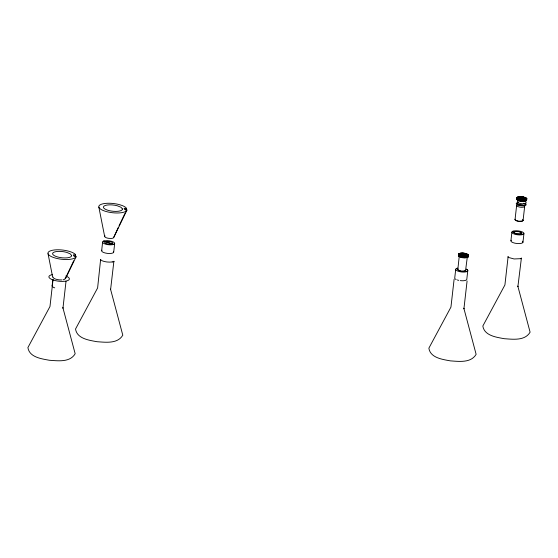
<?xml version="1.0" encoding="UTF-8"?>
<svg xmlns="http://www.w3.org/2000/svg" width="558" height="558" viewBox="0 0 558 558"><rect width="100%" height="100%" fill="white"/><g stroke="black" fill="none" stroke-linecap="round" stroke-linejoin="round"><path stroke-width="0.84" d="M508.087 256.931L504.913 284.964L482.837 326.025C484.316 335.749 496.411 337.241 504.299 338.706C512.942 339.278 524.938 341.036 530.1 332.177L517.817 286.087L517.894 286.652L521.395 258.061L520.893 258.752L521.5 258.221M125.696 210.066L126.415 208.476L124.134 208.329L124.483 209.438L126.757 209.592L126.889 210.268L113.637 237.61A4.45 1.451 6.5 0 1 110.819 238.468L108.496 238.308A4.61 1.5 6.5 0 1 104.967 237.011L104.709 236.222A4.45 1.451 6.5 0 1 105.037 235.888M113.637 237.61L118.345 227.357M65.467 278.679L76.069 256.806L75.937 256.129L73.656 255.976L73.314 254.866L75.588 255.013L74.87 256.603M52.131 285.787L52.85 279.467M53.045 279.544L49.976 306.523L27.9 347.585C29.379 357.308 41.473 358.794 49.362 360.266C58.004 360.838 70.001 362.588 75.163 353.737L62.88 307.639L62.956 308.211L66.025 281.232M101.654 250.661L102.644 241.97M103.711 241.098L113.637 244.397L103.69 241.105L104.751 240.826A6.075 1.974 6.5 0 1 114.481 242.828A6.075 1.974 6.5 0 1 107.659 244.627A6.075 1.974 6.5 0 1 103.69 241.133M113.692 252.202L114.683 243.539M454.107 279.3L450.941 307.116L428.865 348.185C430.344 357.908 442.438 359.394 450.327 360.866C458.969 361.438 470.966 363.188 476.127 354.33L463.844 308.239L463.921 308.811L467.088 280.988M454.742 277.919L455.733 269.228M466.349 269.172A6.075 1.974 6.5 0 1 466.056 271.83A6.075 1.974 6.5 0 1 457.909 271.139A6.075 1.974 6.5 0 1 456.779 268.363L457.832 268.084M458.397 255.494L458.822 253.744C461.808 252.495 465.916 252.851 468.42 254.971L468.064 257.154C465.072 258.403 460.964 258.04 458.46 255.927L458.669 255.097M458.46 255.927L458.822 253.744M458.864 256.373L458.55 254.134L461.375 253.067L461.222 254.427L459.262 254.776L459.415 253.423M465.532 270.839L461.396 271.286L457.783 269.821L459.353 255.355M459.569 256.806L459.722 255.445L465.191 253.395L465.03 254.748L466.195 255.062M460.134 254.546L460.287 253.192M460.538 257.189L460.692 255.836L466.349 253.702M461.696 257.503L461.85 256.143L467.311 254.092M461.222 254.427L462.463 254.42L462.617 253.06L458.62 254.567M462.966 257.726L463.126 256.366L468.022 254.518L468.336 256.764M465.03 254.748L463.761 254.532L463.914 253.172L459.018 255.013C461.717 256.52 465.344 257.085 468.218 255.794L468.49 255.404L460.817 253.13M464.27 257.831L464.423 256.478L468.42 254.971L468.267 256.331M465.505 257.824L465.658 256.471L468.49 255.404M466.6 257.705L466.753 256.345L458.683 253.939M457.741 269.486L458.69 270.546L460.406 271.111L463.475 271.369L465.539 270.825L467.276 257.217M467.471 257.475L467.625 256.115L459.115 253.583M468.064 257.154L468.218 255.794L459.834 253.311M467.764 270.797L466.781 279.46A6.075 1.974 6.5 0 1 460.28 280.625M510.919 240.749L511.909 232.058M516.729 199.073L517.154 197.323C520.147 196.074 524.255 196.437 526.759 198.55L526.396 200.734C523.411 201.982 519.303 201.619 516.799 199.506L517.154 197.323M516.799 199.506L516.882 197.713L519.714 196.646L519.561 198.006L517.594 198.355L517.747 197.002M517.196 199.952L516.952 198.146L520.949 196.639L520.795 197.999L519.561 198.006M524.673 206.418A4.045 1.318 6.5 0 1 518.382 206.76A4.045 1.318 6.5 0 1 518.933 204.535A4.045 1.318 6.5 0 1 524.673 206.418L523.062 220.543L521.639 221.31L518.696 221.317L515.969 220.57L515.041 219.517L516.652 205.393M517.908 200.385L518.061 199.025L523.523 196.974L523.369 198.327L526.201 199.457L526.668 200.343M518.466 198.132L518.619 196.772M518.87 200.768L519.024 199.415L524.68 197.288L524.527 198.641M520.028 201.082L520.189 199.729L525.65 197.671L525.496 199.032M521.305 201.305L521.458 199.945L526.354 198.104L526.201 199.457M523.369 198.327L522.1 198.111L522.253 196.751L517.357 198.599C520.049 200.099 523.676 200.671 526.55 199.373L526.822 198.983L519.156 196.709M522.602 201.417L522.755 200.057L526.759 198.55L526.606 199.91M523.843 201.41L523.997 200.05L526.822 198.983M524.932 201.285L525.085 199.924M525.803 201.054L525.957 199.694L517.454 197.162M526.396 200.734L526.55 199.373L518.166 196.89M522.895 234.493L521.242 233.914L516.548 233.935L513.96 232.651L514.141 232.002L515.32 231.556L519.275 231.716L521.556 232.63L521.716 233.656L519.658 234.2L516.582 233.941L514.867 233.377L513.918 232.316M522.958 242.291L523.941 233.628M113.867 261.423L110.589 289.658L110.512 289.086L122.795 335.177C117.633 344.035 105.643 342.284 96.994 341.712C89.106 340.24 77.011 338.755 75.532 329.032L97.608 287.97L100.6 259.721M65.698 277.751L73.74 260.76M119.077 225.809L124.929 213.449M125.662 211.907L126.757 209.592M515.041 219.517L515.264 219.203L515.097 219.866L515.99 220.577L518.731 221.317L522.365 221.121L523.062 220.543L522.7 219.845L523.062 220.543M113.965 261.235L113.595 261.758L113.853 261.444M465.539 270.825L465.707 270.163L465.763 270.511M513.918 232.302C516.087 230.705 519.868 231.333 521.89 233L521.221 233.928M113.33 261.688L112.193 261.967M520.628 258.682L514.085 258.961L509.063 257.608M512.955 231.193L514.009 230.914A6.075 1.974 6.5 0 1 523.746 232.916A6.075 1.974 6.5 0 1 516.924 234.716A6.075 1.974 6.5 0 1 512.955 231.221L514.615 231.737M112.332 261.946C108.315 262.511 102.267 261.751 100.468 259.561M520.795 197.999L522.1 198.111M462.463 254.42L463.761 254.532M520.335 196.646L526.759 198.55M461.996 253.067L468.42 254.971M521.681 196.702L526.354 198.104M517.022 197.518L523.09 199.332M516.917 197.937L523.997 200.05M517.161 198.383L522.755 200.057M517.747 198.836L521.458 199.945M463.342 253.123L468.022 254.518M458.585 254.357L465.658 256.471M458.829 254.804L464.423 256.478M459.408 255.257L463.126 256.366M456.779 268.363L457.888 268.726M465.065 271.083L466.718 271.655A6.075 1.974 6.5 0 0 466.342 269.2M467.158 255.445L467.869 255.878M508.024 256.959L508.324 257.189L508.066 256.722M126.415 208.476L126.122 207.792A14.222 4.631 6.5 0 0 103.642 203.663A14.222 4.631 6.5 0 0 106.069 211.496A14.222 4.631 6.5 0 0 126.889 210.268M75.588 255.013L75.302 254.329A14.222 4.631 6.5 0 0 52.822 250.193A14.222 4.631 6.5 0 0 55.242 258.033A14.222 4.631 6.5 0 0 76.069 256.806M98.857 207.171L104.688 236.606M48.037 253.709L52.696 277.256M65.077 278.107A6.075 1.974 6.5 0 1 63.054 279.774M61.736 279.928A6.075 1.974 6.5 0 1 53.122 277.096M54.726 287.851A6.075 1.974 6.5 0 1 52.459 285.312M65.837 275.987A10.323 3.362 6.5 0 1 66.514 280.967A10.323 3.362 6.5 0 1 51.58 279.384A10.323 3.362 6.5 0 1 52.647 274.585M113.609 251.679A6.075 1.974 6.5 0 1 107.192 253.367A6.075 1.974 6.5 0 1 101.981 250.186M458.739 280.36A6.075 1.974 6.5 0 1 457.337 279.983M456.165 279.516A6.075 1.974 6.5 0 1 454.819 278.449M459.408 255.71A4.045 1.318 6.5 0 1 463.154 254.525A4.045 1.318 6.5 0 1 467.367 256.38M522.393 241.223A6.075 1.974 6.5 0 1 517.245 243.539A6.075 1.974 6.5 0 1 511.247 240.275M523.481 203.245A4.045 1.318 6.5 0 1 524.297 205.26A4.045 1.318 6.5 0 1 518.375 204.758A4.045 1.318 6.5 0 1 518.591 202.833M524.987 203.426A5.001 1.632 6.5 0 1 524.422 205.679A5.001 1.632 6.5 0 1 517.412 204.779A5.001 1.632 6.5 0 1 517.97 202.526M524.255 201.333A4.443 1.444 6.5 0 1 524.618 203.677A4.443 1.444 6.5 0 1 517.761 202.498A4.443 1.444 6.5 0 1 520.949 200.761M71.633 255.494L71.41 256.289A9.591 3.125 6.5 0 1 57.683 256.994L55.647 256.31A9.591 3.125 6.5 0 1 54.293 252.056A9.591 3.125 6.5 0 1 66.514 252.321L70.148 253.792L71.633 255.494M122.453 208.957L122.23 209.752A9.591 3.125 6.5 0 1 108.51 210.457L106.473 209.773A9.591 3.125 6.5 0 1 105.113 205.518A9.591 3.125 6.5 0 1 117.34 205.783L120.974 207.255L122.453 208.957M105.371 241.642L104.883 241.9A4.045 1.318 6.5 0 0 106.801 243.727A4.045 1.318 6.5 0 0 111.963 243.832L112.444 243.581A4.045 1.318 6.5 0 0 110.526 241.754A4.045 1.318 6.5 0 0 105.371 241.642"/></g></svg>
